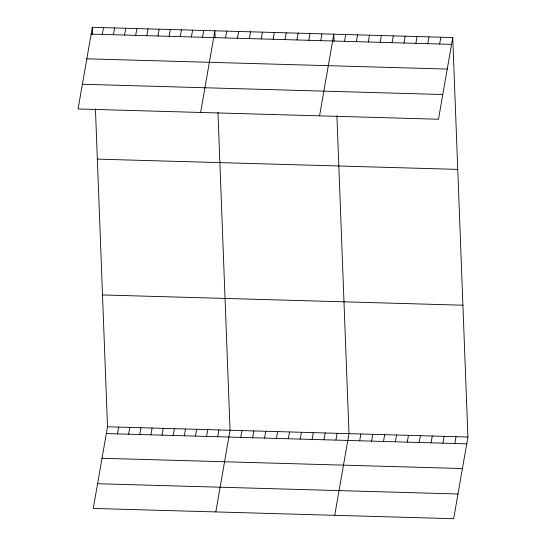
<?xml version="1.0" encoding="UTF-8"?>
<svg xmlns="http://www.w3.org/2000/svg" width="546" height="546" viewBox="0 0 546 546"><rect width="100%" height="100%" fill="white"/><g stroke="black" fill="none" stroke-linecap="round" stroke-linejoin="round"><path stroke-width="0.82" d="M92.329 27.3L78.078 108.968L438.486 119.24L452.736 37.565L92.329 27.3L92.602 34.364M102.286 34.418L103.474 27.621M113.425 34.732L114.612 27.935M124.563 35.053L125.751 28.255M135.701 35.367L136.889 28.569M146.847 35.688L148.027 28.89M157.985 36.002L159.173 29.204M169.124 36.323L170.311 29.525M95.434 108.907L107.514 426.76L93.264 508.435L453.671 518.7L467.922 437.032L452.736 37.565M180.262 36.637L181.449 29.839M117.465 433.879L118.653 427.081M191.4 36.957L192.588 30.16M128.61 434.2L129.791 427.395M202.546 37.271L203.733 30.474M139.749 434.514L140.936 427.716M200.614 112.462L214.871 30.794L215.138 37.851M150.887 434.834L152.075 428.03M225.58 37.927L226.761 31.129M162.025 435.148L163.213 428.351M237.469 38.268L238.657 31.47M173.164 435.469L174.351 428.665M249.365 38.609L250.553 31.805M184.309 435.783L185.497 428.985M261.254 38.943L262.442 32.146M195.448 436.104L196.635 429.299M273.15 39.285L274.338 32.487M206.586 436.418L207.773 429.62M285.046 39.626L286.234 32.821M217.724 436.739L218.912 429.934M296.935 39.96L298.123 33.163M215.8 511.923L230.05 430.255L217.97 112.394M308.831 40.302L310.019 33.504M240.759 437.394L241.946 430.596M320.727 40.636L321.908 33.838M252.655 437.728L253.842 430.93M319.553 115.848L333.804 34.18L334.07 41.243M264.544 438.069L265.731 431.272M344.512 41.319L345.7 34.521M276.44 438.411L277.627 431.613M356.402 41.653L357.589 34.855M288.336 438.745L289.523 431.947M368.297 41.994L369.485 35.197M300.225 439.086L301.412 432.289M380.193 42.335L381.381 35.538M312.121 439.428L313.308 432.63M392.083 42.67L393.27 35.872M324.017 439.762L325.198 432.964M403.979 43.011L405.166 36.213M335.906 440.103L337.094 433.306M415.875 43.352L417.062 36.555M334.732 515.315L348.99 433.64L336.909 115.786M427.764 43.687L428.951 36.889M359.698 440.779L360.879 433.981M439.66 44.028L440.847 37.23M371.587 441.12L372.775 434.323M383.483 441.461L384.671 434.657M395.372 441.796L396.56 434.998M407.268 442.137L408.456 435.339M419.164 442.472L420.352 435.674M431.053 442.813L432.241 436.015M442.949 443.154L444.137 436.356M454.845 443.488L456.026 436.691M91.148 34.098L451.556 44.369M86.834 58.804L447.242 69.076M82.391 84.261L442.799 94.526M97.338 159.125L457.753 169.39M102.505 294.942L462.912 305.207M107.514 426.76L467.922 437.032M106.327 433.565L466.734 443.83M102.013 458.271L462.421 468.536M97.57 483.722L457.978 493.993"/></g></svg>
